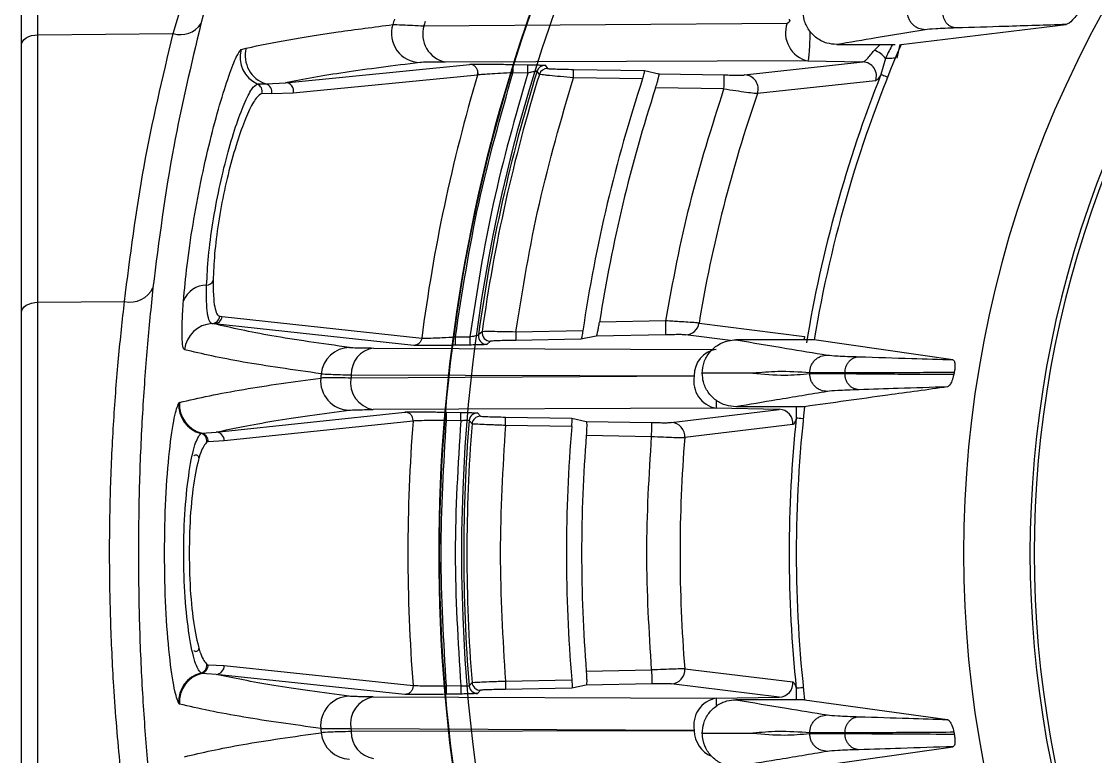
# Model space of a CAD drawing. Extents: x 11 to 120, y 2 to 94.
# Drawn here: x 110.312 to 112.238, y 40.154 to 41.473 of the extents above; entities that cross this region are included whole.
import ezdxf

# ---------------------------------------------------------------- set-up
doc = ezdxf.new("R2010")
doc.units = 0
doc.header["$MEASUREMENT"] = 0
doc.layers.add('OBJECT', color=7, linetype='CONTINUOUS')

msp = doc.modelspace()

# ---------------------------------------------------------------- linework, layer by layer
at = {"layer": 'OBJECT'}
for p, q in [((110.3116, 39.0189), (110.3116, 41.8825)), ((110.3411, 41.4492), (110.3411, 41.5694)), ((110.6506, 41.535), (110.6334, 41.469)), ((110.5838, 41.4518), (110.6013, 41.5089)), ((111.0336, 41.4653), (111.6853, 41.4702)), ((111.8897, 41.4319), (112.1856, 41.4678)), ((110.3411, 41.4492), (110.5838, 41.4518)), ((110.3411, 40.9692), (110.3411, 41.4492)), ((111.7742, 41.4319), (111.8792, 41.4319)), ((111.8413, 41.4214), (111.8519, 41.4319)), ((111.8875, 41.4319), (111.8823, 41.4074)), ((110.7057, 41.4227), (110.7149, 41.4255)), ((110.7852, 41.3634), (111.1159, 41.3963)), ((111.7221, 41.4023), (111.0716, 41.4005)), ((111.1936, 41.3961), (111.2201, 41.3956)), ((111.2512, 41.3946), (111.2554, 41.3888)), ((111.609, 41.3772), (111.8211, 41.4006)), ((111.7221, 41.4023), (111.8211, 41.4006)), ((111.8616, 41.4065), (111.8535, 41.3778)), ((111.1299, 41.3771), (110.7993, 41.3448)), ((111.1299, 41.3771), (111.1305, 41.3813)), ((111.1304, 41.3813), (111.1299, 41.3771)), ((111.2198, 41.3806), (111.1933, 41.3811)), ((111.2408, 41.3783), (111.2366, 41.384)), ((111.4258, 41.3701), (111.3017, 41.3722)), ((111.302, 41.3872), (111.4294, 41.385)), ((111.4294, 41.385), (111.4552, 41.3793)), ((111.4552, 41.3793), (111.5723, 41.3773)), ((110.7347, 41.3611), (110.7503, 41.3614)), ((110.7503, 41.3614), (110.7852, 41.3634)), ((111.5719, 41.3523), (111.4492, 41.3544)), ((111.8437, 41.3666), (111.632, 41.344)), ((110.7604, 41.3434), (110.743, 41.3438)), ((110.7993, 41.3448), (110.7604, 41.3434)), ((110.3411, 40.9692), (110.4964, 40.9708)), ((110.3411, 40.0686), (110.3411, 40.9692)), ((110.6572, 40.9305), (110.6533, 40.931)), ((111.0152, 40.8919), (110.6572, 40.9305)), ((110.6672, 40.9441), (110.6717, 40.9437)), ((110.6717, 40.9437), (111.0297, 40.905)), ((111.4674, 40.9359), (111.3486, 40.9338)), ((111.5271, 40.9319), (111.7166, 40.908)), ((111.0901, 40.9071), (111.1158, 40.9075)), ((111.1379, 40.9164), (111.1314, 40.9106)), ((111.3188, 40.918), (111.1984, 40.9159)), ((111.3426, 40.9087), (111.3153, 40.903)), ((111.4678, 40.9109), (111.3426, 40.9087)), ((111.5838, 40.9008), (111.5031, 40.911)), ((111.1161, 40.8925), (111.0903, 40.8921)), ((111.1531, 40.8994), (111.1465, 40.8936)), ((111.3153, 40.903), (111.1987, 40.9009)), ((111.7336, 40.9019), (111.5933, 40.9019)), ((111.9827, 40.8661), (111.7336, 40.9019)), ((110.9429, 40.8872), (111.5581, 40.8848)), ((111.5184, 40.8367), (110.9027, 40.8333)), ((110.9033, 40.8389), (111.5185, 40.8375)), ((111.533, 40.842), (111.533, 40.8418)), ((111.7256, 40.8426), (111.7256, 40.8412)), ((111.7889, 40.8425), (111.7889, 40.8413)), ((110.5952, 40.7896), (110.5939, 40.7886)), ((110.6606, 40.7363), (110.9996, 40.7722)), ((111.558, 40.7791), (110.9424, 40.7767)), ((111.4773, 40.7534), (111.6711, 40.7771)), ((111.6711, 40.7771), (111.558, 40.7791)), ((111.7166, 40.7819), (111.5933, 40.7819)), ((111.7015, 40.7819), (111.7016, 40.7614)), ((111.0142, 40.7561), (110.6751, 40.7204)), ((111.0142, 40.7561), (111.0142, 40.7572)), ((111.0142, 40.7572), (111.0142, 40.7561)), ((111.0996, 40.7567), (111.074, 40.7571)), ((111.0743, 40.7721), (111.0998, 40.7716)), ((111.1199, 40.751), (111.1146, 40.7568)), ((111.1298, 40.7706), (111.1351, 40.7648)), ((111.1801, 40.7633), (111.2989, 40.7612)), ((111.2989, 40.7612), (111.3247, 40.7555)), ((111.3247, 40.7555), (111.4424, 40.7534)), ((110.6332, 40.7339), (110.6351, 40.7345)), ((110.6351, 40.7345), (110.6606, 40.7363)), ((111.2988, 40.7462), (111.1798, 40.7483)), ((111.6954, 40.7497), (111.5016, 40.7263)), ((110.6464, 40.719), (110.6444, 40.7185)), ((110.6751, 40.7204), (110.6464, 40.719)), ((111.3248, 40.7305), (111.442, 40.7285)), ((110.6444, 40.3193), (110.6464, 40.3188)), ((110.6464, 40.3188), (110.6751, 40.3174)), ((110.6751, 40.3174), (111.0142, 40.2817)), ((111.5016, 40.3115), (111.6954, 40.2881)), ((110.6351, 40.3033), (110.6332, 40.3039)), ((110.6606, 40.3015), (110.6351, 40.3033)), ((110.9996, 40.2656), (110.6606, 40.3015)), ((111.1798, 40.2895), (111.2988, 40.2916)), ((111.3248, 40.3073), (111.442, 40.3094)), ((111.0142, 40.2806), (111.0142, 40.2817)), ((111.0142, 40.2817), (111.0142, 40.2806)), ((111.074, 40.2807), (111.0996, 40.2812)), ((111.1146, 40.281), (111.1199, 40.2868)), ((111.1351, 40.273), (111.1298, 40.2672)), ((111.2989, 40.2766), (111.1801, 40.2745)), ((111.3247, 40.2823), (111.2989, 40.2766)), ((111.4424, 40.2844), (111.3247, 40.2823)), ((111.6711, 40.2607), (111.4773, 40.2844)), ((111.7016, 40.2764), (111.7015, 40.2559)), ((110.9424, 40.2611), (111.558, 40.2587)), ((111.0998, 40.2662), (111.0743, 40.2657)), ((111.558, 40.2587), (111.6711, 40.2607)), ((111.7166, 40.2559), (111.5933, 40.2559)), ((111.7166, 40.2559), (111.9728, 40.2204)), ((110.5939, 40.2492), (110.5952, 40.2482)), ((110.9027, 40.2045), (111.5184, 40.2011)), ((111.5185, 40.2003), (110.9033, 40.1989)), ((111.533, 40.1958), (111.533, 40.196)), ((111.7256, 40.1952), (111.7256, 40.1966)), ((111.7889, 40.1953), (111.7889, 40.1965)), ((111.7336, 40.1359), (111.9827, 40.1717))]:
    msp.add_line(p, q, dxfattribs=at)
at = {"layer": 'OBJECT', "flags": 128}
for points in [[(110.3116, 41.4312), (110.3122, 41.4347), (110.3138, 41.438), (110.3165, 41.4411), (110.3202, 41.4438), (110.3247, 41.4461), (110.3298, 41.4478), (110.3353, 41.4488), (110.3411, 41.4492)], [(111.1933, 41.3811), (111.1934, 41.384), (111.1934, 41.3868), (111.1935, 41.3893), (111.1935, 41.3916), (111.1936, 41.3935), (111.1936, 41.3949), (111.1936, 41.3958), (111.1936, 41.3961)], [(111.2198, 41.3806), (111.2199, 41.3835), (111.2199, 41.3863), (111.22, 41.3889), (111.22, 41.3911), (111.2201, 41.393), (111.2201, 41.3944), (111.2201, 41.3953), (111.2201, 41.3956)], [(111.8794, 41.4073), (111.8792, 41.4073), (111.8762, 41.4072), (111.8733, 41.407), (111.8706, 41.4069), (111.868, 41.4068), (111.8656, 41.4067), (111.8634, 41.4066), (111.8616, 41.4065)], [(111.3017, 41.3722), (111.3018, 41.3751), (111.3018, 41.3779), (111.3019, 41.3805), (111.3019, 41.3827), (111.302, 41.3846), (111.302, 41.386), (111.302, 41.3869), (111.302, 41.3872)], [(111.5719, 41.3523), (111.572, 41.3571), (111.572, 41.3617), (111.5721, 41.366), (111.5722, 41.3698), (111.5722, 41.3729), (111.5723, 41.3752), (111.5723, 41.3767), (111.5723, 41.3773)], [(111.8653, 41.3731), (111.8646, 41.3734), (111.8612, 41.3748), (111.8583, 41.3759), (111.856, 41.3768), (111.8544, 41.3774), (111.8535, 41.3778)], [(110.3116, 40.9512), (110.3122, 40.9547), (110.3138, 40.958), (110.3165, 40.9611), (110.3202, 40.9638), (110.3247, 40.9661), (110.3298, 40.9678), (110.3353, 40.9688), (110.3411, 40.9692)], [(111.4678, 40.9109), (111.4678, 40.9114), (111.4678, 40.9129), (111.4678, 40.9152), (111.4677, 40.9184), (111.4676, 40.9221), (111.4676, 40.9264), (111.4675, 40.9311), (111.4674, 40.9359)], [(111.1158, 40.9075), (111.1159, 40.9046), (111.1159, 40.9018), (111.116, 40.8993), (111.116, 40.897), (111.1161, 40.8951), (111.1161, 40.8937), (111.1161, 40.8929), (111.1161, 40.8925)], [(111.1984, 40.9159), (111.1985, 40.9131), (111.1985, 40.9103), (111.1986, 40.9077), (111.1986, 40.9054), (111.1987, 40.9036), (111.1987, 40.9022), (111.1987, 40.9013), (111.1987, 40.9009)], [(111.7166, 40.908), (111.7156, 40.9038), (111.7148, 40.9019)], [(111.0903, 40.8921), (111.0903, 40.8924), (111.0903, 40.8933), (111.0903, 40.8947), (111.0903, 40.8966), (111.0902, 40.8988), (111.0902, 40.9014), (111.0901, 40.9042), (111.0901, 40.9071)], [(111.074, 40.7571), (111.0741, 40.76), (111.0741, 40.7628), (111.0742, 40.7653), (111.0742, 40.7676), (111.0743, 40.7695), (111.0743, 40.7709), (111.0743, 40.7718), (111.0743, 40.7721)], [(111.0996, 40.7567), (111.0996, 40.7595), (111.0997, 40.7623), (111.0997, 40.7649), (111.0997, 40.7672), (111.0998, 40.769), (111.0998, 40.7704), (111.0998, 40.7713), (111.0998, 40.7716)], [(111.1798, 40.7483), (111.1799, 40.7512), (111.1799, 40.7539), (111.18, 40.7565), (111.18, 40.7588), (111.18, 40.7606), (111.1801, 40.762), (111.1801, 40.7629), (111.1801, 40.7633)], [(111.442, 40.7285), (111.4421, 40.7333), (111.4422, 40.7379), (111.4422, 40.7422), (111.4423, 40.746), (111.4424, 40.7491), (111.4424, 40.7514), (111.4424, 40.7529), (111.4424, 40.7534)], [(111.7142, 40.7601), (111.7134, 40.7602), (111.7098, 40.7606), (111.7067, 40.7609), (111.7043, 40.7612), (111.7025, 40.7613), (111.7016, 40.7614)], [(111.442, 40.3094), (111.4421, 40.3045), (111.4422, 40.2999), (111.4422, 40.2956), (111.4423, 40.2918), (111.4424, 40.2887), (111.4424, 40.2864), (111.4424, 40.2849), (111.4424, 40.2844)], [(111.0743, 40.2657), (111.0743, 40.266), (111.0743, 40.2669), (111.0743, 40.2683), (111.0742, 40.2702), (111.0742, 40.2725), (111.0741, 40.275), (111.0741, 40.2778), (111.074, 40.2807)], [(111.0996, 40.2812), (111.0996, 40.2783), (111.0997, 40.2755), (111.0997, 40.2729), (111.0997, 40.2706), (111.0998, 40.2688), (111.0998, 40.2674), (111.0998, 40.2665), (111.0998, 40.2662)], [(111.1798, 40.2895), (111.1799, 40.2866), (111.1799, 40.2839), (111.18, 40.2813), (111.18, 40.279), (111.18, 40.2772), (111.1801, 40.2758), (111.1801, 40.2749), (111.1801, 40.2745)], [(111.7142, 40.2777), (111.7134, 40.2776), (111.7098, 40.2772), (111.7067, 40.2769), (111.7043, 40.2766), (111.7025, 40.2765), (111.7016, 40.2764)]]:
    msp.add_lwpolyline(points, dxfattribs=at)
at = {"layer": 'OBJECT'}
for centre, radius, start, end in [((114.0116, 40.5189), 2.0098, 135.4001, 224.5999), ((114.0116, 40.5189), 1.8907, 138.3698, 221.6302), ((114.0116, 40.5189), 1.8831, 138.6329, 221.3671), ((114.0116, 40.5189), 2.9107, 155.7609, 204.2391), ((114.0116, 40.5189), 2.9515, 160.6731, 199.3269), ((114.0116, 40.5189), 2.9505, 160.5838, 199.4162), ((110.5974, 41.4927), 0.0431, 251.6787, 326.7534), ((111.0279, 41.452), 0.0525, 162.7993, 268.5415), ((114.0116, 40.5189), 3.1787, 162.4546, 162.636), ((114.0116, 40.5189), 3.1248, 162.2171, 162.3692), ((111.7342, 41.4528), 0.0519, 160.3623, 256.594), ((111.0826, 41.4505), 0.0512, 163.094, 257.6074), ((114.0116, 40.5189), 2.31, 156.7192, 170.4562), ((110.7565, 41.409), 0.0526, 164.8985, 245.5336), ((110.7656, 41.4117), 0.0526, 164.7378, 253.0541), ((111.8306, 41.3856), 0.0374, 33.9849, 73.2492), ((111.2509, 41.3796), 0.015, 89.0131, 162.6712), ((111.2551, 41.3738), 0.015, 89.0151, 162.7541), ((111.8204, 41.3756), 0.025, 338.8784, 88.4732), ((114.0116, 40.5189), 3.0068, 163.4169, 172.6223), ((114.0116, 40.5189), 3.0068, 163.4169, 172.6223), ((111.1294, 41.3756), 0.00156, 72.7453, 74.185), ((114.0116, 40.5189), 2.9067, 162.6845, 172.2558), ((114.0116, 40.5189), 2.901, 162.7691, 172.124), ((114.0116, 40.5189), 2.7223, 161.7801, 171.5688), ((111.6084, 41.3522), 0.025, 341.0726, 88.4984), ((114.0116, 40.5189), 2.3227, 158.2977, 170.6513), ((110.7284, 41.3474), 0.015, 345.9479, 65.0903), ((110.7458, 41.347), 0.015, 345.8098, 72.6813), ((110.7848, 41.3485), 0.015, 345.7124, 88.436), ((114.0116, 40.5189), 2.6951, 161.9404, 171.1444), ((114.0116, 40.5189), 2.5186, 160.8757, 170.5623), ((110.6432, 41.0133), 0.0134, 272.1847, 335.9309), ((110.5065, 41.0154), 0.0457, 257.2305, 333.7639), ((110.6429, 40.9566), 0.0433, 88.844, 159.7684), ((110.6562, 40.8786), 0.0525, 93.1692, 173.8867), ((110.6524, 40.9459), 0.0149, 273.4368, 353.0157), ((110.6569, 40.9455), 0.0149, 271.3841, 353.0003), ((111.5025, 40.9359), 0.0249, 271.3028, 350.7636), ((111.1463, 40.9086), 0.015, 172.2812, 270.9756), ((111.1528, 40.9144), 0.015, 172.1506, 270.9739), ((110.9014, 40.8359), 0.0524, 91.3027, 174.3257), ((110.9504, 40.8407), 0.0471, 99.0533, 182.1599), ((111.5653, 40.8385), 0.0468, 98.9258, 181.2809), ((110.9007, 40.8281), 0.0525, 174.3246, 268.6355), ((114.0116, 40.5189), 3.1787, 174.1835, 174.3238), ((110.9512, 40.8251), 0.0492, 170.4609, 259.6117), ((114.0116, 40.5189), 3.1248, 174.1217, 174.2262), ((111.5671, 40.8277), 0.0495, 169.5178, 259.4001), ((110.6464, 40.7849), 0.0527, 175.9384, 255.4779), ((110.6476, 40.7855), 0.0525, 175.5226, 256.2377), ((111.6705, 40.7522), 0.025, 354.3064, 88.6166), ((114.0116, 40.5189), 2.31, 173.4625, 186.5375), ((114.0116, 40.5189), 3.0068, 175.4759, 184.5241), ((114.0116, 40.5189), 3.0068, 175.4759, 184.5241), ((111.0143, 40.758), 0.0019, 264.6822, 265.8618), ((114.0116, 40.5189), 2.9067, 175.3046, 184.6954), ((111.1296, 40.7556), 0.015, 89.0181, 175.2864), ((111.1348, 40.7498), 0.015, 89.0184, 175.3913), ((111.4767, 40.7284), 0.025, 355.2594, 88.6223), ((114.0116, 40.5189), 2.3227, 174.0063, 185.9937), ((110.6293, 40.7193), 0.0151, 357.1808, 74.8293), ((110.6314, 40.7199), 0.015, 356.4513, 75.9149), ((110.6602, 40.7214), 0.015, 356.474, 88.5452), ((114.0116, 40.5189), 2.901, 175.4106, 184.5894), ((114.0116, 40.5189), 2.7223, 175.2106, 184.7894), ((114.0116, 40.5189), 2.6951, 175.497, 184.503), ((114.0116, 40.5189), 2.5186, 175.2757, 184.7243), ((110.6248, 40.6901), 0.005, 0, 147.4319), ((110.6248, 40.3477), 0.005, 212.5681, 0), ((110.6293, 40.3185), 0.0151, 285.1707, 2.8192), ((110.6314, 40.3179), 0.015, 284.0851, 3.5487), ((110.6602, 40.3165), 0.015, 271.4548, 3.526), ((111.4767, 40.3094), 0.025, 271.3765, 4.7413), ((110.6464, 40.2529), 0.0527, 104.5221, 184.0616), ((110.6476, 40.2523), 0.0525, 103.7618, 184.4779), ((111.0143, 40.2798), 0.0019, 94.1382, 95.3178), ((111.1296, 40.2822), 0.015, 184.7136, 270.9819), ((111.1348, 40.288), 0.015, 184.6087, 270.9816), ((111.6705, 40.2857), 0.025, 271.3841, 5.6929), ((110.9007, 40.2097), 0.0525, 91.3645, 185.6752), ((110.9512, 40.2127), 0.0492, 100.3883, 189.5391), ((111.5671, 40.2101), 0.0495, 100.5999, 190.4822), ((114.0116, 40.5189), 3.1787, 185.6762, 185.8165), ((110.9014, 40.2019), 0.0524, 185.6746, 268.697), ((114.0116, 40.5189), 3.1248, 185.7738, 185.8783), ((110.9504, 40.1971), 0.0471, 177.8397, 260.9475), ((111.5694, 40.2014), 0.0509, 181.1524, 247.2578)]:
    msp.add_arc(centre, radius, start, end, dxfattribs=at)
for start_param, end_param in [(2.944733, 2.946684), (3.336501, 3.338452)]:
    msp.add_ellipse((113.6504, 40.5189), major_axis=(1.6983, 0), ratio=0.977124, start_param=start_param, end_param=end_param, dxfattribs=at)
for points, knots in [([(111.7742, 41.4319), (111.7683, 41.4324), (111.7555, 41.4335), (111.7377, 41.4426), (111.7234, 41.4574), (111.7152, 41.4747), (111.7142, 41.4866), (111.7138, 41.4918)], [0, 0, 0, 0, 0.187597, 0.404758, 0.620771, 0.835172, 1, 1, 1, 1]), ([(111.9329, 41.4585), (111.929, 41.4589), (111.9228, 41.4596), (111.9154, 41.4636), (111.9103, 41.4677), (111.9062, 41.4728), (111.9023, 41.4803), (111.9016, 41.4865), (111.9012, 41.4905)], [0, 0, 0, 0, 0.239485, 0.36838, 0.500001, 0.631618, 0.760514, 1, 1, 1, 1]), ([(111.9887, 41.4616), (111.9857, 41.462), (111.981, 41.4626), (111.9754, 41.4661), (111.9715, 41.4697), (111.9684, 41.4742), (111.9653, 41.4807), (111.9648, 41.4861), (111.9644, 41.4896)], [0, 0, 0, 0, 0.239573, 0.368432, 0.499995, 0.631556, 0.760422, 1, 1, 1, 1]), ([(112.2099, 41.4911), (112.2069, 41.4872), (112.1976, 41.4752), (112.1903, 41.4692), (112.1865, 41.468), (112.1856, 41.4678)], [0, 0, 0, 0, 0.2596, 0.819536, 1, 1, 1, 1]), ([(110.6334, 41.469), (110.616, 41.3958), (110.5785, 41.2388), (110.5582, 41.08), (110.5474, 40.9952)], [0, 0, 0, 0, 0.466269, 1, 1, 1, 1]), ([(110.7149, 41.4255), (110.7392, 41.4305), (110.7866, 41.4403), (110.875, 41.4543), (110.9441, 41.4632), (110.9777, 41.4676)], [0, 0, 0, 0, 0.351668, 0.685, 1, 1, 1, 1]), ([(110.9777, 41.4676), (110.9824, 41.4676), (110.9917, 41.4676), (111.0195, 41.4661), (111.0336, 41.4653)], [0, 0, 0, 0, 0.490951, 1, 1, 1, 1]), ([(111.6881, 41.4769), (111.6885, 41.4768), (111.689, 41.4767), (111.6894, 41.4762), (111.6897, 41.4757), (111.6898, 41.4752), (111.6898, 41.4745), (111.6896, 41.4737), (111.6891, 41.4728), (111.6884, 41.4718), (111.6874, 41.4709), (111.6863, 41.4704), (111.6856, 41.4703), (111.6853, 41.4702)], [0, 0, 0, 0, 0.133104, 0.191567, 0.248259, 0.311452, 0.370761, 0.432305, 0.501531, 0.620748, 0.7521, 0.8756, 1, 1, 1, 1]), ([(112.1856, 41.4678), (112.1491, 41.4666), (112.0839, 41.4645), (112.0178, 41.4625), (111.9887, 41.4616)], [0, 0, 0, 0, 0.560019, 1, 1, 1, 1]), ([(110.4964, 40.9708), (110.5066, 41.0517), (110.527, 41.2129), (110.5649, 41.3723), (110.5838, 41.4518)], [0, 0, 0, 0, 0.501211, 1, 1, 1, 1]), ([(111.7262, 41.4561), (111.726, 41.4494), (111.7256, 41.4356), (111.7245, 41.418), (111.7232, 41.4051), (111.7225, 41.4033), (111.7221, 41.4023)], [0, 0, 0, 0, 0.237257, 0.489189, 0.744675, 1, 1, 1, 1]), ([(111.9329, 41.4585), (111.9037, 41.4535), (111.8515, 41.4447), (111.7978, 41.4358), (111.7742, 41.4319)], [0, 0, 0, 0, 0.560009, 1, 1, 1, 1]), ([(111.9887, 41.4616), (111.9749, 41.4611), (111.9473, 41.4601), (111.9377, 41.459), (111.9329, 41.4585)], [0, 0, 0, 0, 0.501105, 1, 1, 1, 1]), ([(111.8741, 41.4319), (111.87, 41.4241), (111.8654, 41.4152), (111.862, 41.4075), (111.8616, 41.4065)], [0, 0, 0, 0, 0.878881, 1, 1, 1, 1]), ([(110.6023, 40.9716), (110.6041, 40.9922), (110.6079, 41.0335), (110.6188, 41.1087), (110.6329, 41.1857), (110.6497, 41.2598), (110.6673, 41.3255), (110.6839, 41.3774), (110.698, 41.4137), (110.7031, 41.4197), (110.7057, 41.4227)], [0, 0, 0, 0, 0.124845, 0.24983, 0.374893, 0.499993, 0.625063, 0.749967, 0.874601, 1, 1, 1, 1]), ([(111.8211, 41.4006), (111.8221, 41.4009), (111.8241, 41.4016), (111.8305, 41.4075), (111.837, 41.4159), (111.8413, 41.4214)], [0, 0, 0, 0, 0.241712, 0.501168, 1, 1, 1, 1]), ([(111.0266, 41.3995), (110.9794, 41.3937), (110.8848, 41.3819), (110.8185, 41.3696), (110.7852, 41.3634)], [0, 0, 0, 0, 0.498752, 1, 1, 1, 1]), ([(111.0716, 41.4005), (111.0604, 41.4004), (111.0381, 41.4003), (111.0304, 41.3998), (111.0266, 41.3995)], [0, 0, 0, 0, 0.498606, 1, 1, 1, 1]), ([(111.1159, 41.3963), (111.1181, 41.3964), (111.1225, 41.3967), (111.1413, 41.3967), (111.1657, 41.3965), (111.1843, 41.3962), (111.1936, 41.3961)], [0, 0, 0, 0, 0.249669, 0.499417, 0.749226, 1, 1, 1, 1]), ([(111.1304, 41.3813), (111.1302, 41.3833), (111.1299, 41.3862), (111.128, 41.3898), (111.1254, 41.3928), (111.1213, 41.3956), (111.1176, 41.3961), (111.1159, 41.3963)], [0, 0, 0, 0, 0.251178, 0.383298, 0.515914, 0.770766, 1, 1, 1, 1]), ([(111.2201, 41.3956), (111.2241, 41.3956), (111.232, 41.3954), (111.2423, 41.3951), (111.2481, 41.3949), (111.2507, 41.3947), (111.251, 41.3946), (111.2512, 41.3946)], [0, 0, 0, 0, 0.249848, 0.499446, 0.748666, 0.874857, 1, 1, 1, 1]), ([(111.2554, 41.3888), (111.2556, 41.3888), (111.256, 41.3886), (111.2599, 41.3884), (111.2687, 41.388), (111.2842, 41.3876), (111.296, 41.3873), (111.302, 41.3872)], [0, 0, 0, 0, 0.125342, 0.250838, 0.5002, 0.749633, 1, 1, 1, 1]), ([(111.0901, 40.9071), (111.1024, 40.9871), (111.127, 41.1473), (111.1712, 41.3032), (111.1933, 41.3811)], [0, 0, 0, 0, 0.4999997, 1, 1, 1, 1]), ([(111.2198, 41.3806), (111.1976, 41.3029), (111.1531, 41.1473), (111.1283, 40.9875), (111.1158, 40.9075)], [0, 0, 0, 0, 0.5, 1, 1, 1, 1]), ([(111.1933, 41.3811), (111.1858, 41.3807), (111.1708, 41.38), (111.1506, 41.3788), (111.1353, 41.3778), (111.1316, 41.3773), (111.1299, 41.3771)], [0, 0, 0, 0, 0.250635, 0.500304, 0.760651, 1, 1, 1, 1]), ([(111.1984, 40.9159), (111.2109, 40.9931), (111.236, 41.1473), (111.2798, 41.2972), (111.3017, 41.3722)], [0, 0, 0, 0, 0.5, 1, 1, 1, 1]), ([(111.2366, 41.384), (111.2365, 41.3841), (111.2364, 41.3841), (111.2353, 41.3839), (111.2336, 41.3836), (111.2308, 41.3831), (111.2263, 41.3821), (111.2222, 41.3812), (111.2198, 41.3806)], [0, 0, 0, 0, 0.116952, 0.23848, 0.366034, 0.500879, 0.71081, 1, 1, 1, 1]), ([(111.3017, 41.3722), (111.2939, 41.3729), (111.2783, 41.3743), (111.2613, 41.3759), (111.251, 41.3769), (111.2432, 41.3778), (111.2417, 41.3781), (111.2408, 41.3783)], [0, 0, 0, 0, 0.250292, 0.499691, 0.629696, 0.756484, 1, 1, 1, 1]), ([(111.4258, 41.3701), (111.4264, 41.3718), (111.4275, 41.3752), (111.4287, 41.3798), (111.4295, 41.3831), (111.4297, 41.3847), (111.4295, 41.3849), (111.4294, 41.385)], [0, 0, 0, 0, 0.227061, 0.454411, 0.673655, 0.882511, 1, 1, 1, 1]), ([(111.4492, 41.3544), (111.4501, 41.3573), (111.452, 41.363), (111.4541, 41.3706), (111.4553, 41.3762), (111.4556, 41.3789), (111.4553, 41.3792), (111.4552, 41.3793)], [0, 0, 0, 0, 0.227002, 0.45429, 0.673652, 0.882634, 1, 1, 1, 1]), ([(111.5723, 41.3773), (111.5767, 41.3772), (111.5854, 41.3771), (111.5969, 41.377), (111.6058, 41.377), (111.6079, 41.3771), (111.609, 41.3772)], [0, 0, 0, 0, 0.2502167, 0.5001239, 0.7499985, 1, 1, 1, 1]), ([(111.8535, 41.3778), (111.8515, 41.3746), (111.8473, 41.3683), (111.8449, 41.3672), (111.8437, 41.3666)], [0, 0, 0, 0, 0.500347, 1, 1, 1, 1]), ([(110.6438, 40.9999), (110.6446, 41.0167), (110.6464, 41.0501), (110.6544, 41.1113), (110.6659, 41.1737), (110.6802, 41.2334), (110.6959, 41.2859), (110.7114, 41.3271), (110.7254, 41.3552), (110.7316, 41.3591), (110.7347, 41.3611)], [0, 0, 0, 0, 0.1256654, 0.2503638, 0.3748711, 0.4993744, 0.6239874, 0.748872, 0.8742199, 1, 1, 1, 1]), ([(111.4674, 40.9359), (111.4805, 41.0064), (111.5066, 41.1473), (111.5501, 41.284), (111.5719, 41.3523)], [0, 0, 0, 0, 0.5, 1, 1, 1, 1]), ([(111.5719, 41.3523), (111.5791, 41.3512), (111.5936, 41.3491), (111.6128, 41.3465), (111.6271, 41.3445), (111.6304, 41.3442), (111.632, 41.344)], [0, 0, 0, 0, 0.250031, 0.49996, 0.760476, 1, 1, 1, 1]), ([(110.743, 41.3438), (110.7397, 41.3421), (110.7333, 41.3389), (110.7193, 41.3133), (110.7041, 41.2753), (110.6889, 41.2264), (110.6752, 41.1704), (110.6644, 41.1118), (110.6572, 41.0545), (110.656, 41.0234), (110.6555, 41.0078)], [0, 0, 0, 0, 0.124906, 0.249953, 0.375023, 0.500104, 0.625117, 0.749959, 0.874675, 1, 1, 1, 1]), ([(110.6555, 41.0078), (110.6555, 40.9985), (110.6556, 40.9797), (110.6581, 40.9601), (110.6619, 40.9469), (110.6654, 40.945), (110.6672, 40.9441)], [0, 0, 0, 0, 0.249435, 0.499655, 0.748628, 1, 1, 1, 1]), ([(110.5474, 40.9952), (110.5438, 40.9601), (110.5367, 40.8897), (110.5282, 40.7713), (110.5224, 40.6469), (110.5216, 40.5616), (110.5213, 40.5189)], [0, 0, 0, 0, 0.250229, 0.500882, 0.749824, 1, 1, 1, 1]), ([(110.6533, 40.931), (110.6517, 40.932), (110.6484, 40.9341), (110.6452, 40.9484), (110.6433, 40.9697), (110.6436, 40.9898), (110.6438, 40.9999)], [0, 0, 0, 0, 0.251653, 0.500767, 0.75093, 1, 1, 1, 1]), ([(110.4964, 40.067), (110.4938, 40.09), (110.4889, 40.1345), (110.4824, 40.2064), (110.476, 40.2936), (110.4711, 40.398), (110.4691, 40.5184), (110.471, 40.6389), (110.4766, 40.757), (110.4854, 40.8704), (110.4927, 40.9374), (110.4964, 40.9708)], [0, 0, 0, 0, 0.08716, 0.168378, 0.249872, 0.377198, 0.499566, 0.621999, 0.749352, 0.874781, 1, 1, 1, 1]), ([(110.604, 40.8842), (110.6029, 40.8855), (110.6009, 40.8883), (110.5996, 40.9065), (110.5997, 40.9335), (110.6014, 40.9589), (110.6023, 40.9716)], [0, 0, 0, 0, 0.250785, 0.500021, 0.750018, 1, 1, 1, 1]), ([(110.9002, 40.8882), (110.8508, 40.8951), (110.752, 40.9089), (110.6888, 40.9233), (110.6572, 40.9305)], [0, 0, 0, 0, 0.500069, 1, 1, 1, 1]), ([(111.3426, 40.9087), (111.3429, 40.909), (111.3435, 40.9097), (111.3448, 40.9142), (111.3463, 40.9206), (111.3476, 40.9276), (111.3483, 40.9321), (111.3486, 40.9338)], [0, 0, 0, 0, 0.215814, 0.431528, 0.649865, 0.870922, 1, 1, 1, 1]), ([(111.5271, 40.9319), (111.5255, 40.932), (111.5223, 40.9324), (111.5088, 40.9334), (111.4938, 40.9343), (111.48, 40.9351), (111.4718, 40.9356), (111.4674, 40.9359)], [0, 0, 0, 0, 0.242737, 0.499208, 0.715648, 0.849423, 1, 1, 1, 1]), ([(111.1158, 40.9075), (111.1172, 40.9077), (111.1197, 40.9081), (111.1234, 40.9088), (111.1264, 40.9094), (111.1287, 40.9099), (111.1307, 40.9103), (111.1311, 40.9105), (111.1314, 40.9106)], [0, 0, 0, 0, 0.173687, 0.315121, 0.500605, 0.634817, 0.762772, 1, 1, 1, 1]), ([(111.1984, 40.9159), (111.1906, 40.9161), (111.1751, 40.9164), (111.1582, 40.9166), (111.148, 40.9167), (111.1403, 40.9166), (111.1389, 40.9165), (111.1379, 40.9164)], [0, 0, 0, 0, 0.24968, 0.499166, 0.631329, 0.759005, 1, 1, 1, 1]), ([(111.3188, 40.918), (111.3185, 40.9163), (111.318, 40.9129), (111.3171, 40.9083), (111.3162, 40.9049), (111.3156, 40.9032), (111.3154, 40.9031), (111.3153, 40.903)], [0, 0, 0, 0, 0.220974, 0.44192, 0.663505, 0.883737, 1, 1, 1, 1]), ([(111.5031, 40.911), (111.5021, 40.911), (111.5001, 40.9111), (111.4918, 40.9112), (111.4806, 40.9111), (111.4721, 40.911), (111.4678, 40.9109)], [0, 0, 0, 0, 0.249941, 0.499852, 0.749375, 1, 1, 1, 1]), ([(110.9002, 40.8882), (110.9037, 40.888), (110.9108, 40.8875), (110.9322, 40.8873), (110.9429, 40.8872)], [0, 0, 0, 0, 0.498431, 1, 1, 1, 1]), ([(111.0297, 40.905), (111.0293, 40.9033), (111.0285, 40.8998), (111.0251, 40.8955), (111.0204, 40.8926), (111.0169, 40.8921), (111.0152, 40.8919)], [0, 0, 0, 0, 0.241915, 0.500004, 0.758081, 1, 1, 1, 1]), ([(111.0903, 40.8921), (111.0812, 40.8919), (111.0629, 40.8916), (111.0392, 40.8915), (111.0214, 40.8916), (111.0173, 40.8918), (111.0152, 40.8919)], [0, 0, 0, 0, 0.250112, 0.500126, 0.75008, 1, 1, 1, 1]), ([(111.0297, 40.905), (111.0313, 40.9049), (111.0346, 40.9048), (111.0485, 40.9051), (111.0674, 40.9059), (111.082, 40.9067), (111.0901, 40.9071)], [0, 0, 0, 0, 0.244677, 0.500062, 0.724507, 1, 1, 1, 1]), ([(111.1465, 40.8936), (111.146, 40.8935), (111.1449, 40.8933), (111.1378, 40.893), (111.1278, 40.8928), (111.12, 40.8926), (111.1161, 40.8925)], [0, 0, 0, 0, 0.249985, 0.4998, 0.749159, 1, 1, 1, 1]), ([(111.1987, 40.9009), (111.1928, 40.9008), (111.1811, 40.9006), (111.1661, 40.9002), (111.1555, 40.8997), (111.1539, 40.8995), (111.1531, 40.8994)], [0, 0, 0, 0, 0.2500745, 0.4999559, 0.7493881, 1, 1, 1, 1]), ([(111.533, 40.842), (111.5337, 40.8487), (111.535, 40.8621), (111.5453, 40.88), (111.5604, 40.8935), (111.5774, 40.9008), (111.5887, 40.9016), (111.5933, 40.9019)], [0, 0, 0, 0, 0.212706, 0.425418, 0.638708, 0.85337, 1, 1, 1, 1]), ([(111.5933, 40.9019), (111.6235, 40.8968), (111.6773, 40.8877), (111.7329, 40.8786), (111.7574, 40.8746)], [0, 0, 0, 0, 0.56001, 1, 1, 1, 1]), ([(110.8492, 40.841), (110.7996, 40.848), (110.6996, 40.862), (110.636, 40.8767), (110.604, 40.8842)], [0, 0, 0, 0, 0.49662, 1, 1, 1, 1]), ([(111.7256, 40.8426), (111.726, 40.8466), (111.7267, 40.8528), (111.7307, 40.8602), (111.7348, 40.8654), (111.7398, 40.8695), (111.7472, 40.8735), (111.7534, 40.8741), (111.7574, 40.8746)], [0, 0, 0, 0, 0.239486, 0.368382, 0.500003, 0.631621, 0.760514, 1, 1, 1, 1]), ([(111.7574, 40.8746), (111.7623, 40.874), (111.7722, 40.873), (111.8, 40.872), (111.814, 40.8715)], [0, 0, 0, 0, 0.4992734, 1, 1, 1, 1]), ([(111.7889, 40.8425), (111.7892, 40.8461), (111.7898, 40.8517), (111.7929, 40.8584), (111.7962, 40.863), (111.8002, 40.8668), (111.806, 40.8704), (111.8108, 40.8711), (111.814, 40.8715)], [0, 0, 0, 0, 0.239575, 0.368434, 0.5, 0.631563, 0.760421, 1, 1, 1, 1]), ([(111.814, 40.8715), (111.8456, 40.8705), (111.9022, 40.8687), (111.9581, 40.8669), (111.9827, 40.8661)], [0, 0, 0, 0, 0.55998, 1, 1, 1, 1]), ([(111.9827, 40.8661), (111.9835, 40.8658), (111.985, 40.865), (111.9862, 40.8608), (111.9863, 40.8552), (111.9862, 40.852), (111.9858, 40.8486), (111.9854, 40.8458), (111.985, 40.8441), (111.9849, 40.8435)], [0, 0, 0, 0, 0.347778, 0.698124, 0.777963, 0.858337, 0.911738, 0.965437, 1, 1, 1, 1]), ([(110.5952, 40.7896), (110.6124, 40.7936), (110.6461, 40.8015), (110.708, 40.8128), (110.7743, 40.8233), (110.8242, 40.83), (110.8485, 40.8333)], [0, 0, 0, 0, 0.27038, 0.527173, 0.77038, 1, 1, 1, 1]), ([(110.9027, 40.8333), (110.8888, 40.8335), (110.8618, 40.8338), (110.8528, 40.8335), (110.8485, 40.8333)], [0, 0, 0, 0, 0.511471, 1, 1, 1, 1]), ([(110.8492, 40.841), (110.8537, 40.8407), (110.8626, 40.84), (110.8896, 40.8393), (110.9033, 40.8389)], [0, 0, 0, 0, 0.496594, 1, 1, 1, 1]), ([(111.5185, 40.8375), (111.5185, 40.8375), (111.5186, 40.8375), (111.5187, 40.8374), (111.5187, 40.8374), (111.5187, 40.8373), (111.5188, 40.8372), (111.5188, 40.8372), (111.5187, 40.8371), (111.5187, 40.837), (111.5187, 40.8369), (111.5186, 40.8368), (111.5185, 40.8368), (111.5184, 40.8367), (111.5184, 40.8367)], [0, 0, 0, 0, 0.156108, 0.22009, 0.277027, 0.329475, 0.381608, 0.436318, 0.497329, 0.61508, 0.669958, 0.725281, 0.84818, 1, 1, 1, 1]), ([(111.5339, 40.8419), (111.5337, 40.8419), (111.5334, 40.842), (111.5331, 40.842), (111.533, 40.842)], [0, 0, 0, 0, 0.560015, 1, 1, 1, 1]), ([(111.533, 40.8418), (111.5332, 40.8418), (111.5335, 40.8418), (111.5337, 40.8419), (111.5339, 40.8419)], [0, 0, 0, 0, 0.560018, 1, 1, 1, 1]), ([(111.5933, 40.7819), (111.5874, 40.7824), (111.5747, 40.7835), (111.5569, 40.7926), (111.5426, 40.8074), (111.5343, 40.8247), (111.5334, 40.8366), (111.533, 40.8418)], [0, 0, 0, 0, 0.1876001, 0.4047628, 0.6207737, 0.8351753, 1, 1, 1, 1]), ([(111.6238, 40.8419), (111.6237, 40.8419), (111.6068, 40.8419), (111.5796, 40.8419), (111.5497, 40.8419), (111.5366, 40.8419), (111.5339, 40.8419), (111.5339, 40.8419)], [0, 0, 0, 0, 0.002739, 0.563971, 0.910975, 0.997726, 1, 1, 1, 1]), ([(111.7256, 40.8426), (111.7066, 40.8439), (111.6726, 40.8462), (111.6387, 40.8432), (111.6238, 40.8419)], [0, 0, 0, 0, 0.559941, 1, 1, 1, 1]), ([(111.6238, 40.8419), (111.6428, 40.8402), (111.6767, 40.8372), (111.7107, 40.84), (111.7256, 40.8412)], [0, 0, 0, 0, 0.560059, 1, 1, 1, 1]), ([(111.7889, 40.8425), (111.7736, 40.8425), (111.7429, 40.8425), (111.7314, 40.8425), (111.7256, 40.8426)], [0, 0, 0, 0, 0.5000417, 1, 1, 1, 1]), ([(111.7256, 40.8412), (111.7314, 40.8413), (111.7429, 40.8413), (111.7736, 40.8413), (111.7889, 40.8413)], [0, 0, 0, 0, 0.499958, 1, 1, 1, 1]), ([(111.7574, 40.8092), (111.7534, 40.8097), (111.7472, 40.8103), (111.7398, 40.8143), (111.7348, 40.8185), (111.7307, 40.8236), (111.7267, 40.831), (111.726, 40.8372), (111.7256, 40.8412)], [0, 0, 0, 0, 0.239486, 0.36838, 0.500001, 0.631623, 0.760514, 1, 1, 1, 1]), ([(111.9849, 40.8435), (111.9483, 40.8431), (111.883, 40.8425), (111.8176, 40.8425), (111.7889, 40.8425)], [0, 0, 0, 0, 0.560014, 1, 1, 1, 1]), ([(111.814, 40.8123), (111.8108, 40.8128), (111.806, 40.8134), (111.8002, 40.817), (111.7962, 40.8208), (111.7929, 40.8254), (111.7898, 40.8321), (111.7892, 40.8377), (111.7889, 40.8413)], [0, 0, 0, 0, 0.239578, 0.368438, 0.499997, 0.631562, 0.76042, 1, 1, 1, 1]), ([(111.7889, 40.8413), (111.8253, 40.841), (111.8905, 40.8403), (111.9556, 40.8403), (111.9843, 40.8403)], [0, 0, 0, 0, 0.5600153, 1, 1, 1, 1]), ([(111.9843, 40.8403), (111.9839, 40.8388), (111.983, 40.8347), (111.9809, 40.8281), (111.9771, 40.8198), (111.9745, 40.8183), (111.9728, 40.8174)], [0, 0, 0, 0, 0.072973, 0.194334, 0.468697, 1, 1, 1, 1]), ([(111.9728, 40.8174), (111.937, 40.8124), (111.8514, 40.8006), (111.7662, 40.7888), (111.7166, 40.7819)], [0, 0, 0, 0, 0.4174352, 1, 1, 1, 1]), ([(111.814, 40.8123), (111.8, 40.8118), (111.7722, 40.8109), (111.7623, 40.8098), (111.7574, 40.8092)], [0, 0, 0, 0, 0.5007266, 1, 1, 1, 1]), ([(111.9728, 40.8174), (111.9435, 40.8164), (111.8911, 40.8147), (111.8375, 40.8131), (111.814, 40.8123)], [0, 0, 0, 0, 0.560038, 1, 1, 1, 1]), ([(111.5582, 40.7933), (111.5582, 40.7932), (111.5581, 40.7901), (111.5581, 40.7856), (111.558, 40.7803), (111.558, 40.7795), (111.558, 40.7791)], [0, 0, 0, 0, 0.010362, 0.31461, 0.644508, 1, 1, 1, 1]), ([(111.7574, 40.8092), (111.7271, 40.8041), (111.6732, 40.795), (111.6177, 40.7859), (111.5933, 40.7819)], [0, 0, 0, 0, 0.560008, 1, 1, 1, 1]), ([(110.5681, 40.5189), (110.5686, 40.5522), (110.5696, 40.6189), (110.5768, 40.7049), (110.586, 40.7688), (110.5912, 40.782), (110.5939, 40.7886)], [0, 0, 0, 0, 0.24993, 0.499886, 0.749919, 1, 1, 1, 1]), ([(110.6606, 40.7363), (110.6926, 40.743), (110.7566, 40.7564), (110.8518, 40.7693), (110.8994, 40.7757)], [0, 0, 0, 0, 0.500229, 1, 1, 1, 1]), ([(110.8994, 40.7757), (110.903, 40.7759), (110.9102, 40.7764), (110.9317, 40.7766), (110.9424, 40.7767)], [0, 0, 0, 0, 0.50157, 1, 1, 1, 1]), ([(110.9996, 40.7722), (111.0017, 40.7724), (111.0058, 40.7726), (111.0234, 40.7727), (111.047, 40.7725), (111.0652, 40.7722), (111.0743, 40.7721)], [0, 0, 0, 0, 0.249768, 0.4995238, 0.7492807, 1, 1, 1, 1]), ([(111.0142, 40.7572), (111.014, 40.7591), (111.0137, 40.762), (111.0118, 40.7655), (111.0099, 40.7679), (111.0076, 40.7698), (111.0042, 40.7717), (111.0014, 40.772), (110.9996, 40.7722)], [0, 0, 0, 0, 0.24273, 0.37241, 0.504167, 0.635321, 0.763244, 1, 1, 1, 1]), ([(111.074, 40.7571), (111.0667, 40.7571), (111.0522, 40.7571), (111.033, 40.7569), (111.0189, 40.7565), (111.0157, 40.7562), (111.0142, 40.7561)], [0, 0, 0, 0, 0.250493, 0.500022, 0.762711, 1, 1, 1, 1]), ([(111.074, 40.2807), (111.0692, 40.3601), (111.0596, 40.5189), (111.0692, 40.6777), (111.074, 40.7571)], [0, 0, 0, 0, 0.5, 1, 1, 1, 1]), ([(111.1146, 40.7568), (111.1144, 40.7569), (111.1139, 40.757), (111.1105, 40.757), (111.1065, 40.7569), (111.1028, 40.7568), (111.1007, 40.7567), (111.0996, 40.7567)], [0, 0, 0, 0, 0.2470524, 0.4994546, 0.7263682, 0.8574523, 1, 1, 1, 1]), ([(111.0998, 40.7716), (111.1037, 40.7716), (111.1115, 40.7714), (111.1213, 40.7711), (111.1283, 40.7708), (111.1293, 40.7707), (111.1298, 40.7706)], [0, 0, 0, 0, 0.250044, 0.499888, 0.749256, 1, 1, 1, 1]), ([(111.1351, 40.7648), (111.1358, 40.7647), (111.1374, 40.7645), (111.1478, 40.764), (111.1626, 40.7636), (111.1742, 40.7634), (111.1801, 40.7633)], [0, 0, 0, 0, 0.249982, 0.499767, 0.74945, 1, 1, 1, 1]), ([(111.2988, 40.7462), (111.299, 40.7479), (111.2992, 40.7512), (111.2994, 40.7557), (111.2994, 40.7591), (111.2992, 40.7609), (111.2989, 40.7611), (111.2989, 40.7612)], [0, 0, 0, 0, 0.216298, 0.432623, 0.648379, 0.864059, 1, 1, 1, 1]), ([(111.3247, 40.7555), (111.3249, 40.7552), (111.3254, 40.7545), (111.3256, 40.7501), (111.3256, 40.7437), (111.3252, 40.7367), (111.3249, 40.7322), (111.3248, 40.7305)], [0, 0, 0, 0, 0.216941, 0.43392, 0.650102, 0.865818, 1, 1, 1, 1]), ([(111.4424, 40.7534), (111.4467, 40.7534), (111.4551, 40.7532), (111.4661, 40.7532), (111.4744, 40.7532), (111.4763, 40.7533), (111.4773, 40.7534)], [0, 0, 0, 0, 0.250006, 0.499959, 0.74959, 1, 1, 1, 1]), ([(111.7016, 40.7614), (111.7005, 40.7581), (111.6982, 40.7515), (111.6963, 40.7503), (111.6954, 40.7497)], [0, 0, 0, 0, 0.500466, 1, 1, 1, 1]), ([(110.6332, 40.3039), (110.6297, 40.3089), (110.6227, 40.3187), (110.6121, 40.3692), (110.6045, 40.4381), (110.6017, 40.519), (110.6045, 40.5998), (110.6122, 40.6687), (110.6227, 40.7191), (110.6297, 40.729), (110.6332, 40.7339)], [0, 0, 0, 0, 0.125649, 0.250726, 0.375502, 0.500092, 0.624668, 0.749422, 0.874515, 1, 1, 1, 1]), ([(111.1798, 40.7483), (111.1755, 40.7484), (111.1671, 40.7487), (111.1523, 40.7493), (111.1364, 40.7499), (111.1229, 40.7506), (111.1209, 40.7509), (111.1199, 40.751)], [0, 0, 0, 0, 0.140047, 0.270377, 0.50094, 0.75227, 1, 1, 1, 1]), ([(110.6444, 40.7185), (110.6406, 40.7141), (110.6331, 40.7053), (110.6222, 40.6587), (110.614, 40.5945), (110.6129, 40.5441), (110.6123, 40.5189)], [0, 0, 0, 0, 0.25068, 0.500935, 0.750645, 1, 1, 1, 1]), ([(111.442, 40.7285), (111.4492, 40.7281), (111.4637, 40.7275), (111.4824, 40.7268), (111.4966, 40.7264), (111.4999, 40.7263), (111.5016, 40.7263)], [0, 0, 0, 0, 0.249951, 0.499907, 0.745028, 1, 1, 1, 1]), ([(110.5213, 40.5189), (110.5216, 40.4763), (110.5224, 40.3909), (110.5282, 40.2665), (110.5367, 40.1479), (110.5438, 40.0777), (110.5474, 40.0426)], [0, 0, 0, 0, 0.249549, 0.499968, 0.749833, 1, 1, 1, 1]), ([(110.5939, 40.2492), (110.5912, 40.2558), (110.5859, 40.269), (110.5768, 40.333), (110.5696, 40.419), (110.5686, 40.4856), (110.5681, 40.5189)], [0, 0, 0, 0, 0.250566, 0.500351, 0.750175, 1, 1, 1, 1]), ([(110.6123, 40.5189), (110.6129, 40.4937), (110.614, 40.4433), (110.6222, 40.3791), (110.6331, 40.3326), (110.6406, 40.3237), (110.6444, 40.3193)], [0, 0, 0, 0, 0.249291, 0.498953, 0.749084, 1, 1, 1, 1]), ([(111.5016, 40.3115), (111.5001, 40.3115), (111.4969, 40.3115), (111.4829, 40.311), (111.4637, 40.3103), (111.4492, 40.3097), (111.442, 40.3094)], [0, 0, 0, 0, 0.235026, 0.499887, 0.74993, 1, 1, 1, 1]), ([(110.8994, 40.2621), (110.8518, 40.2686), (110.7566, 40.2814), (110.6926, 40.2948), (110.6606, 40.3015)], [0, 0, 0, 0, 0.499771, 1, 1, 1, 1]), ([(111.2988, 40.2916), (111.299, 40.2899), (111.2992, 40.2866), (111.2994, 40.2821), (111.2994, 40.2787), (111.2992, 40.2769), (111.2989, 40.2767), (111.2989, 40.2766)], [0, 0, 0, 0, 0.216298, 0.432613, 0.648378, 0.864059, 1, 1, 1, 1]), ([(111.3248, 40.3073), (111.325, 40.3045), (111.3254, 40.2989), (111.3256, 40.2914), (111.3256, 40.2858), (111.3252, 40.2828), (111.3249, 40.2824), (111.3247, 40.2823)], [0, 0, 0, 0, 0.216324, 0.432667, 0.648514, 0.864292, 1, 1, 1, 1]), ([(111.0142, 40.2806), (111.014, 40.2787), (111.0137, 40.2758), (111.0119, 40.2723), (111.01, 40.2699), (111.0076, 40.268), (111.0042, 40.2661), (111.0014, 40.2658), (110.9996, 40.2656)], [0, 0, 0, 0, 0.242736, 0.372413, 0.504175, 0.635328, 0.76326, 1, 1, 1, 1]), ([(111.0142, 40.2817), (111.0157, 40.2816), (111.0189, 40.2813), (111.033, 40.2809), (111.0522, 40.2807), (111.0668, 40.2807), (111.074, 40.2807)], [0, 0, 0, 0, 0.237323, 0.500072, 0.750005, 1, 1, 1, 1]), ([(111.0996, 40.2812), (111.1007, 40.2811), (111.1028, 40.281), (111.1065, 40.2809), (111.1105, 40.2808), (111.1139, 40.2808), (111.1144, 40.2809), (111.1146, 40.281)], [0, 0, 0, 0, 0.1426625, 0.2738495, 0.5009936, 0.7531375, 1, 1, 1, 1]), ([(111.1199, 40.2868), (111.1209, 40.2869), (111.1229, 40.2872), (111.1364, 40.2879), (111.1523, 40.2885), (111.1671, 40.2891), (111.1755, 40.2894), (111.1798, 40.2895)], [0, 0, 0, 0, 0.247954, 0.49951, 0.729887, 0.860093, 1, 1, 1, 1]), ([(111.1801, 40.2745), (111.1743, 40.2744), (111.1626, 40.2742), (111.1478, 40.2738), (111.1374, 40.2733), (111.1358, 40.2731), (111.1351, 40.273)], [0, 0, 0, 0, 0.249996, 0.499787, 0.749464, 1, 1, 1, 1]), ([(111.4773, 40.2844), (111.4763, 40.2845), (111.4744, 40.2846), (111.4661, 40.2846), (111.4551, 40.2846), (111.4467, 40.2844), (111.4424, 40.2844)], [0, 0, 0, 0, 0.249993, 0.499943, 0.749547, 1, 1, 1, 1]), ([(111.6954, 40.2881), (111.6963, 40.2875), (111.6982, 40.2863), (111.7005, 40.2797), (111.7016, 40.2764)], [0, 0, 0, 0, 0.500843, 1, 1, 1, 1]), ([(110.9424, 40.2611), (110.9316, 40.2612), (110.9101, 40.2614), (110.903, 40.2619), (110.8994, 40.2621)], [0, 0, 0, 0, 0.501586, 1, 1, 1, 1]), ([(111.0743, 40.2657), (111.0652, 40.2656), (111.047, 40.2653), (111.0234, 40.2651), (111.0058, 40.2652), (111.0017, 40.2654), (110.9996, 40.2656)], [0, 0, 0, 0, 0.250088, 0.50011, 0.750076, 1, 1, 1, 1]), ([(111.1298, 40.2672), (111.1293, 40.2671), (111.1283, 40.267), (111.1214, 40.2667), (111.1115, 40.2664), (111.1037, 40.2662), (111.0998, 40.2662)], [0, 0, 0, 0, 0.250031, 0.499862, 0.749221, 1, 1, 1, 1]), ([(111.533, 40.196), (111.5335, 40.2019), (111.5346, 40.2145), (111.5438, 40.232), (111.5584, 40.2462), (111.5758, 40.2545), (111.5879, 40.2555), (111.5933, 40.2559)], [0, 0, 0, 0, 0.187684, 0.40036, 0.613504, 0.827953, 1, 1, 1, 1]), ([(111.558, 40.2587), (111.558, 40.2583), (111.558, 40.2575), (111.5581, 40.2522), (111.5581, 40.2477), (111.5582, 40.2446), (111.5582, 40.2445)], [0, 0, 0, 0, 0.354112, 0.682713, 0.985802, 1, 1, 1, 1]), ([(111.5933, 40.2559), (111.6235, 40.2508), (111.6773, 40.2417), (111.7329, 40.2326), (111.7574, 40.2286)], [0, 0, 0, 0, 0.56001, 1, 1, 1, 1]), ([(110.8485, 40.2045), (110.8242, 40.2078), (110.7743, 40.2145), (110.708, 40.225), (110.6461, 40.2363), (110.6124, 40.2442), (110.5952, 40.2482)], [0, 0, 0, 0, 0.22962, 0.472827, 0.72962, 1, 1, 1, 1]), ([(111.7256, 40.1966), (111.726, 40.2006), (111.7267, 40.2068), (111.7307, 40.2142), (111.7348, 40.2194), (111.7398, 40.2235), (111.7472, 40.2275), (111.7534, 40.2281), (111.7574, 40.2286)], [0, 0, 0, 0, 0.239486, 0.368382, 0.499999, 0.63162, 0.760514, 1, 1, 1, 1]), ([(111.7574, 40.2286), (111.7623, 40.228), (111.7722, 40.227), (111.8, 40.226), (111.814, 40.2255)], [0, 0, 0, 0, 0.4992734, 1, 1, 1, 1]), ([(111.7889, 40.1965), (111.7892, 40.2001), (111.7898, 40.2057), (111.7929, 40.2124), (111.7962, 40.217), (111.8002, 40.2208), (111.806, 40.2244), (111.8108, 40.2251), (111.814, 40.2255)], [0, 0, 0, 0, 0.23958, 0.368438, 0.500003, 0.631566, 0.760422, 1, 1, 1, 1]), ([(111.814, 40.2255), (111.8438, 40.2245), (111.8971, 40.2229), (111.9497, 40.2212), (111.9728, 40.2204)], [0, 0, 0, 0, 0.559976, 1, 1, 1, 1]), ([(111.9728, 40.2204), (111.9738, 40.22), (111.9756, 40.2193), (111.9787, 40.2146), (111.9813, 40.2086), (111.9833, 40.202), (111.984, 40.1988), (111.9843, 40.1975)], [0, 0, 0, 0, 0.307718, 0.577844, 0.849683, 0.938704, 1, 1, 1, 1]), ([(110.604, 40.1536), (110.636, 40.1611), (110.6996, 40.1758), (110.7996, 40.1898), (110.8492, 40.1968)], [0, 0, 0, 0, 0.50338, 1, 1, 1, 1]), ([(110.8485, 40.2045), (110.8528, 40.2043), (110.8618, 40.204), (110.8888, 40.2044), (110.9027, 40.2045)], [0, 0, 0, 0, 0.488529, 1, 1, 1, 1]), ([(110.9033, 40.1989), (110.8896, 40.1985), (110.8626, 40.1978), (110.8537, 40.1971), (110.8492, 40.1968)], [0, 0, 0, 0, 0.503406, 1, 1, 1, 1]), ([(111.5184, 40.2011), (111.5184, 40.2011), (111.5185, 40.201), (111.5186, 40.201), (111.5187, 40.2009), (111.5187, 40.2008), (111.5187, 40.2007), (111.5188, 40.2006), (111.5188, 40.2006), (111.5187, 40.2005), (111.5187, 40.2004), (111.5187, 40.2004), (111.5186, 40.2003), (111.5185, 40.2003), (111.5185, 40.2003)], [0, 0, 0, 0, 0.148468, 0.270231, 0.325884, 0.381013, 0.499286, 0.560363, 0.61485, 0.666487, 0.719001, 0.776021, 0.840631, 1, 1, 1, 1]), ([(111.5339, 40.1959), (111.5337, 40.1959), (111.5334, 40.196), (111.5331, 40.196), (111.533, 40.196)], [0, 0, 0, 0, 0.560015, 1, 1, 1, 1]), ([(111.533, 40.1958), (111.5332, 40.1958), (111.5335, 40.1958), (111.5337, 40.1959), (111.5339, 40.1959)], [0, 0, 0, 0, 0.560018, 1, 1, 1, 1]), ([(111.5933, 40.1359), (111.5865, 40.1366), (111.5728, 40.1379), (111.5546, 40.1484), (111.541, 40.1638), (111.534, 40.1806), (111.5333, 40.1915), (111.533, 40.1958)], [0, 0, 0, 0, 0.217202, 0.434334, 0.650167, 0.864393, 1, 1, 1, 1]), ([(111.5339, 40.1959), (111.5339, 40.1959), (111.5508, 40.1959), (111.5782, 40.1959), (111.6079, 40.1959), (111.621, 40.1959), (111.6237, 40.1959), (111.6238, 40.1959)], [0, 0, 0, 0, 0.002274, 0.563506, 0.91051, 0.997261, 1, 1, 1, 1]), ([(111.7256, 40.1966), (111.7066, 40.1979), (111.6726, 40.2002), (111.6387, 40.1972), (111.6238, 40.1959)], [0, 0, 0, 0, 0.559941, 1, 1, 1, 1]), ([(111.6238, 40.1959), (111.6428, 40.1942), (111.6767, 40.1912), (111.7107, 40.194), (111.7256, 40.1952)], [0, 0, 0, 0, 0.560059, 1, 1, 1, 1]), ([(111.7889, 40.1965), (111.7736, 40.1965), (111.7429, 40.1965), (111.7314, 40.1965), (111.7256, 40.1966)], [0, 0, 0, 0, 0.500042, 1, 1, 1, 1]), ([(111.7256, 40.1952), (111.7314, 40.1953), (111.7429, 40.1953), (111.7736, 40.1953), (111.7889, 40.1953)], [0, 0, 0, 0, 0.499958, 1, 1, 1, 1]), ([(111.7574, 40.1632), (111.7534, 40.1637), (111.7472, 40.1643), (111.7398, 40.1683), (111.7348, 40.1725), (111.7307, 40.1776), (111.7267, 40.185), (111.726, 40.1912), (111.7256, 40.1952)], [0, 0, 0, 0, 0.239486, 0.3683796, 0.5000009, 0.6316177, 0.7605139, 1, 1, 1, 1]), ([(111.9843, 40.1975), (111.9478, 40.1973), (111.8827, 40.1968), (111.8175, 40.1966), (111.7889, 40.1965)], [0, 0, 0, 0, 0.560005, 1, 1, 1, 1]), ([(111.814, 40.1663), (111.8108, 40.1668), (111.806, 40.1674), (111.8002, 40.171), (111.7962, 40.1748), (111.7929, 40.1794), (111.7898, 40.1861), (111.7892, 40.1917), (111.7889, 40.1953)], [0, 0, 0, 0, 0.239578, 0.368434, 0.499997, 0.631562, 0.76042, 1, 1, 1, 1]), ([(111.7889, 40.1953), (111.8255, 40.1951), (111.8908, 40.1947), (111.9562, 40.1944), (111.9849, 40.1943)], [0, 0, 0, 0, 0.560003, 1, 1, 1, 1]), ([(111.9849, 40.1943), (111.9851, 40.1933), (111.9855, 40.1913), (111.9859, 40.188), (111.9863, 40.1844), (111.9864, 40.1799), (111.9856, 40.1733), (111.9839, 40.1724), (111.9827, 40.1717)], [0, 0, 0, 0, 0.052378, 0.104943, 0.166385, 0.263153, 0.457429, 1, 1, 1, 1]), ([(111.7574, 40.1632), (111.7271, 40.1581), (111.6732, 40.149), (111.6177, 40.1399), (111.5933, 40.1359)], [0, 0, 0, 0, 0.560008, 1, 1, 1, 1]), ([(111.814, 40.1663), (111.8, 40.1658), (111.7722, 40.1649), (111.7623, 40.1638), (111.7574, 40.1632)], [0, 0, 0, 0, 0.5007266, 1, 1, 1, 1]), ([(111.9827, 40.1717), (111.9515, 40.1707), (111.8958, 40.1689), (111.839, 40.1671), (111.814, 40.1663)], [0, 0, 0, 0, 0.560034, 1, 1, 1, 1])]:
    msp.add_open_spline(points, degree=3, knots=knots, dxfattribs=at)
for points in [[(111.0996, 40.7567), (111.0947, 40.6774), (111.085, 40.5189), (111.0947, 40.3604), (111.0996, 40.2812)], [(111.1798, 40.7483), (111.1752, 40.6718), (111.1659, 40.5189), (111.1752, 40.366), (111.1798, 40.2895)], [(111.442, 40.3094), (111.4377, 40.3792), (111.4292, 40.5189), (111.4377, 40.6586), (111.442, 40.7285)]]:
    msp.add_open_spline(points, degree=3, dxfattribs=at)

doc.saveas('drawing.dxf')
